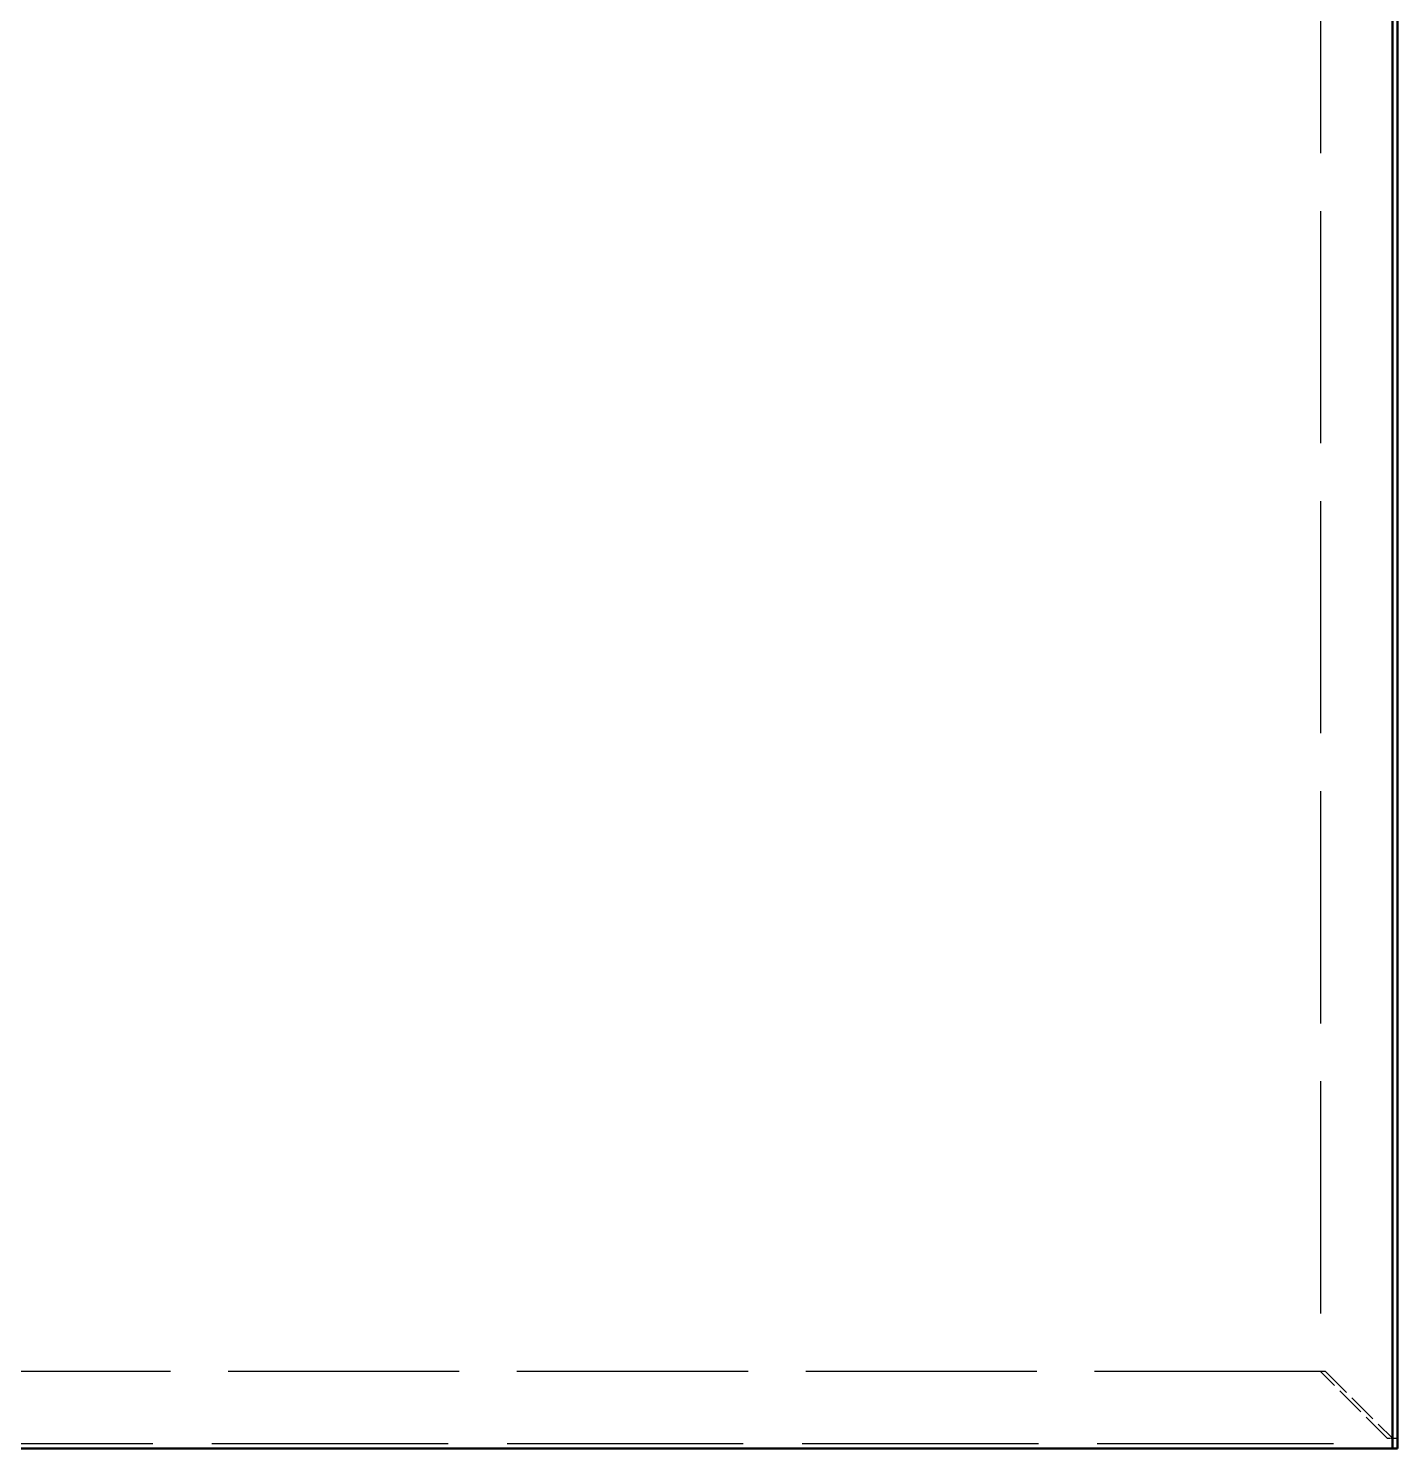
# Model space of a CAD drawing. Header units: millimetres. Extents: x 0 to 4200, y 0 to 2970.
# Drawn here: x 1603.3 to 1869.3, y 1852.2 to 2128 of the extents above; entities that cross this region are included whole.
import ezdxf

# ---------------------------------------------------------------- set-up
doc = ezdxf.new("R2010")
doc.units = ezdxf.units.MM
doc.header["$LTSCALE"] = 10
doc.linetypes.add('DASHED', pattern=[0.2067, 0.1654, -0.0413])
doc.layers.add('Co ban', color=7, linetype='Continuous', lineweight=50)
doc.layers.add('Manh', color=7, linetype='DASHED', lineweight=25, true_color=0x008000)

msp = doc.modelspace()

# ---------------------------------------------------------------- linework, layer by layer
at = {"layer": 'Co ban'}
for p, q in [((1868.27, 2384.46), (1868.27, 2025.94)), ((1868.27, 2384.46), (1868.27, 2025.94)), ((1869.27, 2025.94), (1869.27, 2384.46)), ((1868.27, 2024.94), (1868.27, 2025.94)), ((1868.27, 2024.94), (1868.27, 2025.94)), ((1868.27, 2024.94), (1868.27, 1853.2)), ((1868.27, 2024.94), (1868.27, 1853.2)), ((1869.27, 2025.94), (1869.27, 2024.94)), ((1869.27, 1853.2), (1869.27, 2024.94)), ((1868.27, 1852.2), (664.27, 1852.2)), ((1868.27, 1852.2), (1868.27, 1853.2)), ((1868.27, 1852.2), (1868.27, 1853.2)), ((1868.27, 1852.2), (1869.27, 1852.2)), ((1869.27, 1853.2), (1869.27, 1852.2))]:
    msp.add_line(p, q, dxfattribs=at)
at = {"layer": 'Manh', "ltscale": 27.253675}
msp.add_line((1854.27, 2543.2), (1854.27, 1867.2), dxfattribs=at)
at = {"layer": 'Manh', "ltscale": 27.138479}
msp.add_line((1855.27, 1867.2), (677.27, 1867.2), dxfattribs=at)
at = {"layer": 'Manh', "ltscale": 3.501642}
for p, q in [((1867.27, 1854.2), (1854.27, 1867.2)), ((1855.27, 1867.2), (1868.27, 1854.2))]:
    msp.add_line(p, q, dxfattribs=at)
at = {"layer": 'Manh', "ltscale": 0.299089}
msp.add_line((1867.27, 1854.2), (1868.27, 1854.2), dxfattribs=at)
at = {"layer": 'Manh', "ltscale": 0.19037}
msp.add_line((1868.27, 1854.2), (1869.27, 1854.2), dxfattribs=at)
at = {"layer": 'Manh', "ltscale": 27.737461}
msp.add_line((664.27, 1853.2), (1868.27, 1853.2), dxfattribs=at)

doc.saveas('drawing.dxf')
